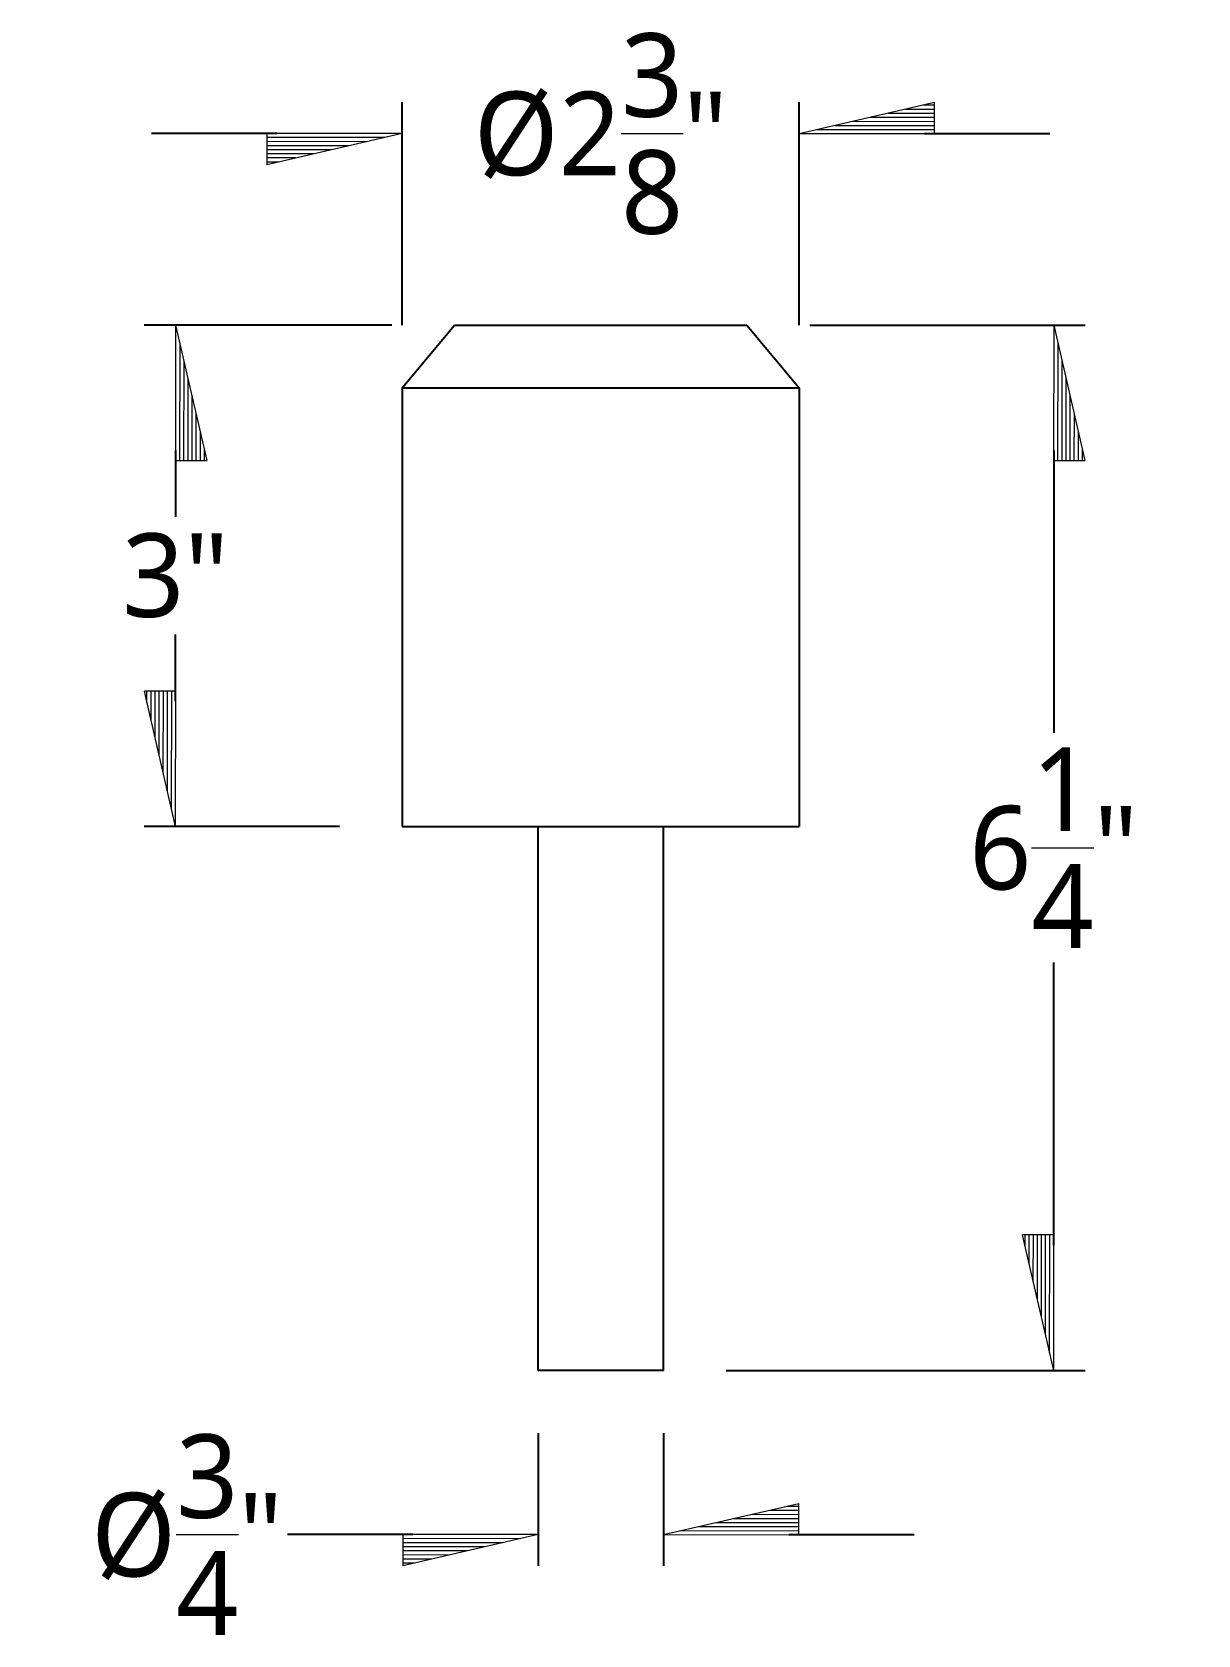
# Model space of a CAD drawing. Extents: x 192.25 to 199.22, y 94.1 to 103.69.
import ezdxf

# ---------------------------------------------------------------- set-up
doc = ezdxf.new("R2010")
doc.units = 0
doc.header["$LTSCALE"] = 0.5
doc.header["$MEASUREMENT"] = 0
doc.layers.get('0').update_dxf_attribs({"linetype": 'CONTINUOUS'})
doc.layers.get('DEFPOINTS').update_dxf_attribs({"linetype": 'CONTINUOUS'})
doc.layers.add('AM_5', color=3, linetype='CONTINUOUS', lineweight=15)
doc.styles.add('pamphlet', font='segoeui.ttf', dxfattribs={"height": 0.5})
doc.dimstyles.new('PAMPHLET$0', dxfattribs={"dimtxt": 0.5, "dimasz": 1.5, "dimexe": 0.1875, "dimexo": 0.375, "dimgap": 0.09375, "dimtad": 0, "dimtih": 1, "dimtoh": 1, "dimdec": 4, "dimzin": 0, "dimdsep": 46, "dimlunit": 4, "dimtxsty": 'pamphlet', "dimblk1": 'BFL', "dimblk2": 'BFL', "dimsah": 1, "dimcen": -0.09375, "dimadec": 0, "dimazin": 0, "dimtfac": 1, "dimtdec": 4, "dimtofl": 0, "dimtmove": 0, "dimatfit": 1, "dimldrblk": 'BFL', "dimfxl": 0, "dimtolj": 1, "dimtzin": 0, "dimarcsym": 0})

# ---------------------------------------------------------------- blocks, each defined once
blk = doc.blocks.new('BFL')
for p, q in [((0, 0), (-1.08, 0.001)), ((-1.08, 0.001), (-1.08, -0.249)), ((0, 0), (-1.08, -0.249)), ((-0.141, -0.033), (-1.08, -0.031)), ((-0.283, -0.065), (-1.08, -0.064)), ((-0.424, -0.098), (-1.08, -0.097)), ((-0.565, -0.13), (-1.08, -0.13)), ((-0.707, -0.163), (-1.08, -0.162)), ((-0.848, -0.195), (-1.08, -0.195)), ((-0.99, -0.228), (-1.08, -0.228))]:
    blk.add_line(p, q)
blk = doc.blocks.new('*D8')
at = {"layer": 'AM_5', "color": 0, "lineweight": -2, "ltscale": 0.75, "transparency": 16777216}
for p, q in [((194.4624, 101.9403), (194.4624, 103.2735)), ((196.8374, 101.9403), (196.8374, 103.2735)), ((193.7124, 103.086), (192.9624, 103.086)), ((197.5874, 103.086), (198.3374, 103.086))]:
    blk.add_line(p, q, dxfattribs=at)
at = {"layer": 'DEFPOINTS', "color": 0, "ltscale": 0.75, "transparency": 16777216}
for p in [(194.4624, 103.086), (194.4624, 101.5653), (196.8374, 101.5653)]:
    blk.add_point(p, dxfattribs=at)
at = {"layer": 'AM_5', "color": 0, "lineweight": -2, "ltscale": 0.75, "transparency": 16777216, "xscale": 0.75, "yscale": 0.75, "zscale": 0.75, "rotation": 180}
blk.add_blockref('BFL', (196.8374, 103.086), dxfattribs=at)
at = {"layer": 'AM_5', "color": 0, "lineweight": -2, "ltscale": 0.75, "transparency": 16777216, "xscale": 0.75, "yscale": 0.75, "zscale": 0.75}
blk.add_blockref('BFL', (194.4624, 103.086), dxfattribs=at)
at = {"layer": 'AM_5', "color": 0, "ltscale": 0.75, "transparency": 16777216, "insert": (195.6499, 103.086), "char_height": 0.5, "attachment_point": 5, "style": 'pamphlet'}
blk.add_mtext('\\A1;%%C2{\\H1.000000x;\\S3/8;}"', dxfattribs=at)
blk = doc.blocks.new('*D9')
at = {"layer": 'AM_5', "color": 0, "lineweight": -2, "ltscale": 0.75, "transparency": 16777216}
for p, q in [((195.2749, 95.3113), (195.2749, 94.516)), ((196.0249, 95.3113), (196.0249, 94.516)), ((194.5249, 94.7035), (193.7749, 94.7035)), ((196.7749, 94.7035), (197.5249, 94.7035))]:
    blk.add_line(p, q, dxfattribs=at)
at = {"layer": 'DEFPOINTS', "color": 0, "ltscale": 0.75, "transparency": 16777216}
for p in [(195.2749, 95.6863), (196.0249, 95.6863), (195.2749, 94.7035)]:
    blk.add_point(p, dxfattribs=at)
at = {"layer": 'AM_5', "color": 0, "lineweight": -2, "ltscale": 0.75, "transparency": 16777216, "xscale": 0.75, "yscale": 0.75, "zscale": 0.75, "rotation": 180}
blk.add_blockref('BFL', (196.0249, 94.7035), dxfattribs=at)
at = {"layer": 'AM_5', "color": 0, "lineweight": -2, "ltscale": 0.75, "transparency": 16777216, "xscale": 0.75, "yscale": 0.75, "zscale": 0.75}
blk.add_blockref('BFL', (195.2749, 94.7035), dxfattribs=at)
at = {"layer": 'AM_5', "color": 0, "ltscale": 0.75, "transparency": 16777216, "insert": (193.1745, 94.7035), "char_height": 0.5, "attachment_point": 5, "style": 'pamphlet'}
blk.add_mtext('\\A1;%%C{\\H1.000000x;\\S3/4;}"', dxfattribs=at)
blk = doc.blocks.new('*D10')
at = {"layer": 'AM_5', "color": 0, "lineweight": -2, "ltscale": 0.75, "transparency": 16777216}
for p, q in [((194.3999, 101.9403), (192.9185, 101.9403)), ((193.106, 101.1903), (193.106, 100.7925)), ((193.106, 99.6903), (193.106, 100.0882)), ((194.0874, 98.9403), (192.9185, 98.9403))]:
    blk.add_line(p, q, dxfattribs=at)
at = {"layer": 'DEFPOINTS', "color": 0, "ltscale": 0.75, "transparency": 16777216}
for p in [(194.7749, 101.9403), (193.106, 98.9403), (194.4624, 98.9403)]:
    blk.add_point(p, dxfattribs=at)
at = {"layer": 'AM_5', "color": 0, "lineweight": -2, "ltscale": 0.75, "transparency": 16777216, "xscale": 0.75, "yscale": 0.75, "zscale": 0.75}
for p, rotation in [((193.106, 101.9403), 90), ((193.106, 98.9403), 270)]:
    blk.add_blockref('BFL', p, dxfattribs=dict(at, rotation=rotation))
at = {"layer": 'AM_5', "color": 0, "ltscale": 0.75, "transparency": 16777216, "insert": (193.106, 100.4403), "char_height": 0.5, "attachment_point": 5, "style": 'pamphlet'}
blk.add_mtext('\\A1;3"', dxfattribs=at)
blk = doc.blocks.new('*D11')
at = {"layer": 'AM_5', "color": 0, "lineweight": -2, "ltscale": 0.75, "transparency": 16777216}
for p, q in [((196.8999, 101.9403), (198.5472, 101.9403)), ((198.3597, 101.1903), (198.3597, 99.5002)), ((198.3597, 96.4363), (198.3597, 98.1265)), ((196.3999, 95.6863), (198.5472, 95.6863))]:
    blk.add_line(p, q, dxfattribs=at)
at = {"layer": 'DEFPOINTS', "color": 0, "ltscale": 0.75, "transparency": 16777216}
for p in [(196.5249, 101.9403), (198.3597, 101.9403), (196.0249, 95.6863)]:
    blk.add_point(p, dxfattribs=at)
at = {"layer": 'AM_5', "color": 0, "lineweight": -2, "ltscale": 0.75, "transparency": 16777216, "xscale": 0.75, "yscale": 0.75, "zscale": 0.75}
for p, rotation in [((198.3597, 101.9403), 90), ((198.3597, 95.6863), 270)]:
    blk.add_blockref('BFL', p, dxfattribs=dict(at, rotation=rotation))
at = {"layer": 'AM_5', "color": 0, "ltscale": 0.75, "transparency": 16777216, "insert": (198.3597, 98.8133), "char_height": 0.5, "attachment_point": 5, "style": 'pamphlet'}
blk.add_mtext('\\A1;6{\\H1.000000x;\\S1/4;}"', dxfattribs=at)

msp = doc.modelspace()

# ---------------------------------------------------------------- linework, layer by layer
for p, q in [((194.46237, 101.56534), (194.77487, 101.94034)), ((194.77487, 101.94034), (196.52487, 101.94034)), ((196.52487, 101.94034), (196.83737, 101.56534)), ((194.46237, 101.56534), (196.83737, 101.56534)), ((194.46237, 101.56534), (194.46237, 98.94034)), ((196.83737, 101.56534), (196.83737, 98.94034)), ((194.46237, 98.94034), (196.83737, 98.94034)), ((195.27487, 95.68634), (195.27487, 98.94034)), ((196.02487, 95.68634), (196.02487, 98.94034)), ((196.02487, 95.68634), (195.27487, 95.68634))]:
    msp.add_line(p, q)

# ---------------------------------------------------------------- dimensions: what is measured, and where the dimension line sits
at = {"layer": 'AM_5', "color": 0, "ltscale": 0.75}
dim = msp.add_linear_dim(base=(194.46237, 103.086), p1=(196.83737, 101.56534), p2=(194.46237, 101.56534), text='%%C<>', dimstyle='PAMPHLET$0', override={"dimasz": 0.75}, dxfattribs=at)
dim.commit()
dim.dimension.update_dxf_attribs({"geometry": '*D8', "text_midpoint": (195.64987, 103.086)})
for base, p1, p2, picture, middle in [((193.10597, 98.94034), (194.77487, 101.94034), (194.46237, 98.94034), '*D10', (193.10597, 100.44034)), ((198.35967, 101.94034), (196.02487, 95.68634), (196.52487, 101.94034), '*D11', (198.35967, 98.81334))]:
    dim = msp.add_linear_dim(base=base, p1=p1, p2=p2, angle=90, dimstyle='PAMPHLET$0', override={"dimasz": 0.75}, dxfattribs=at)
    dim.commit()
    dim.dimension.update_dxf_attribs({"geometry": picture, "text_midpoint": middle})
dim = msp.add_linear_dim(base=(195.27487, 94.70351), p1=(196.02487, 95.68634), p2=(195.27487, 95.68634), angle=0, text='%%C<>', dimstyle='PAMPHLET$0', override={"dimasz": 0.75}, dxfattribs=at)
dim.commit()
dim.dimension.update_dxf_attribs({"geometry": '*D9', "text_midpoint": (193.17446, 94.70351)})

doc.saveas('drawing.dxf')
